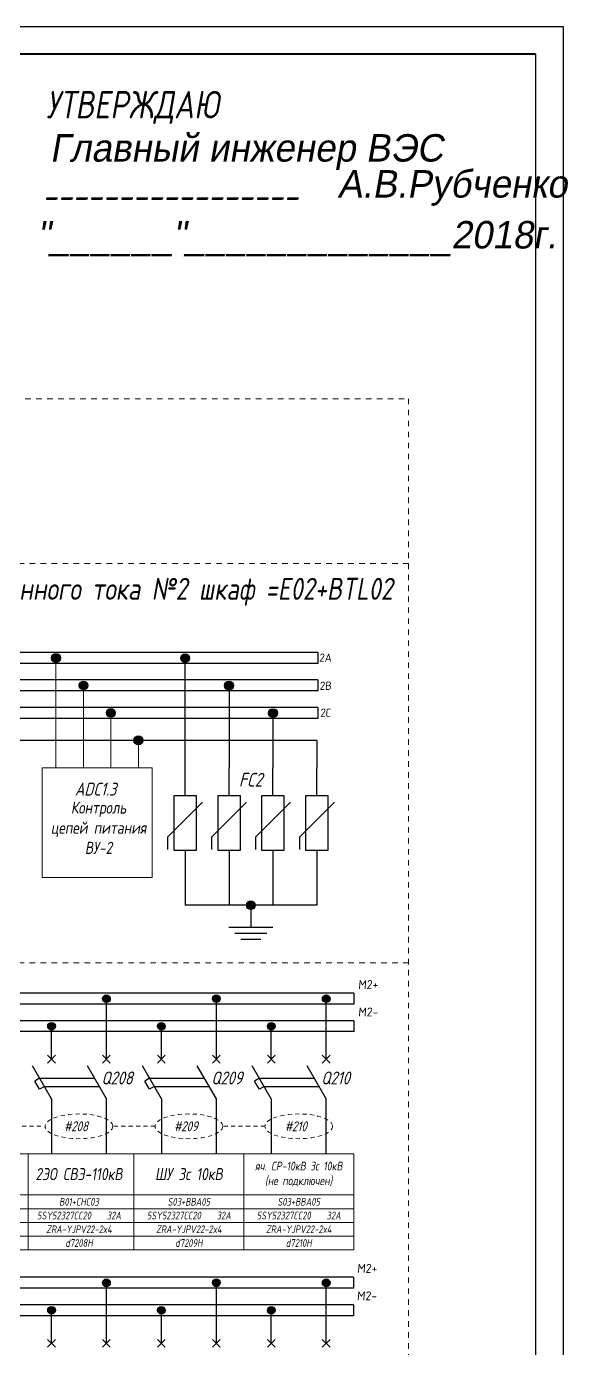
# Model space of a CAD drawing. Header units: millimetres. Extents: x 2704 to 4357, y 2919 to 4427.
# Drawn here: x 3795.5 to 3894.2, y 3315.9 to 3556.7 of the extents above; entities that cross this region are included whole.
import ezdxf
from ezdxf.enums import TextEntityAlignment as Align

# ---------------------------------------------------------------- set-up
doc = ezdxf.new("R2010")
doc.units = ezdxf.units.MM
doc.linetypes.add('JIS_02_0.7', pattern=[1.35, 0.75, -0.6])
doc.linetypes.add('JIS_02_1.0', pattern=[2, 1, -1])
doc.styles.add('eskdw', font='', dxfattribs={"oblique": 10})
doc.styles.add('GOST', font='', dxfattribs={"oblique": 10, "height": 2.5})
doc.styles.add('Гост', font='', dxfattribs={"oblique": 10, "height": 1.4})
doc.styles.add('Шины', font='', dxfattribs={"oblique": 5, "height": 1.2})
doc.styles.get('eskdw').set_extended_font_data('GOST type A')
doc.styles.get('GOST').set_extended_font_data('Mipgost')
doc.styles.get('Гост').set_extended_font_data('GOST type A')
doc.styles.get('Шины').set_extended_font_data('GOST type B')

msp = doc.modelspace()

# ---------------------------------------------------------------- hatches: boundary and pattern name
for points in [[(3801.72, 3441.65, 1), (3800.12, 3441.65, 1)], [(3825.22, 3441.62, 1), (3823.62, 3441.62, 1)], [(3806.72, 3436.65, 1), (3805.12, 3436.65, 1)], [(3833.22, 3436.62, 1), (3831.62, 3436.62, 1)], [(3811.72, 3431.65, 1), (3810.12, 3431.65, 1)], [(3841.22, 3431.62, 1), (3839.62, 3431.62, 1)], [(3816.72, 3426.65, 1), (3815.12, 3426.65, 1)], [(3837.18, 3396.62, 1), (3835.58, 3396.62, 1)], [(3809.41, 3379.59, 1), (3810.81, 3379.59, 1)], [(3809.41, 3379.59, 1), (3810.81, 3379.59, 1)], [(3829.41, 3379.59, 1), (3830.81, 3379.59, 1)], [(3849.41, 3379.59, 1), (3850.81, 3379.59, 1)], [(3799.41, 3374.59, 1), (3800.81, 3374.59, 1)], [(3799.41, 3374.59, 1), (3800.81, 3374.59, 1)], [(3819.41, 3374.59, 1), (3820.81, 3374.59, 1)], [(3839.41, 3374.59, 1), (3840.81, 3374.59, 1)], [(3809.41, 3327.86, 1), (3810.81, 3327.86, 1)], [(3829.41, 3327.86, 1), (3830.81, 3327.86, 1)], [(3849.41, 3327.86, 1), (3850.81, 3327.86, 1)], [(3799.41, 3322.86, 1), (3800.81, 3322.86, 1)], [(3819.41, 3322.86, 1), (3820.81, 3322.86, 1)], [(3839.41, 3322.86, 1), (3840.81, 3322.86, 1)]]:
    msp.add_hatch(color=256).paths.add_polyline_path(points)

# ---------------------------------------------------------------- linework, layer by layer
for p, q in [((3002.22, 3556.67), (3893.22, 3556.67)), ((3893.22, 3556.67), (3893.22, 2926.67)), ((3848.56, 3442.65), (3695.92, 3442.65)), ((3824.42, 3421.62), (3824.42, 3441.62)), ((3848.56, 3442.65), (3848.56, 3440.65)), ((3848.56, 3440.65), (3695.92, 3440.65)), ((3848.56, 3437.65), (3695.92, 3437.65)), ((3832.42, 3436.62), (3832.42, 3421.62)), ((3848.56, 3437.65), (3848.56, 3435.65)), ((3848.56, 3435.65), (3695.92, 3435.65)), ((3848.56, 3432.65), (3695.92, 3432.65)), ((3840.42, 3431.62), (3840.42, 3421.62)), ((3848.56, 3432.65), (3848.56, 3430.65)), ((3848.56, 3430.65), (3695.92, 3430.65)), ((3848.42, 3426.62), (3715.92, 3426.62)), ((3848.42, 3426.62), (3848.42, 3421.62)), ((3824.42, 3416.62), (3824.42, 3421.62)), ((3832.42, 3416.62), (3832.42, 3421.62)), ((3840.42, 3416.62), (3840.42, 3421.62)), ((3848.42, 3416.62), (3848.42, 3421.62)), ((3827.6, 3415.38), (3821.24, 3409.01)), ((3822.42, 3416.62), (3826.42, 3416.62)), ((3822.42, 3406.62), (3822.42, 3416.62)), ((3826.42, 3416.62), (3826.42, 3406.62)), ((3835.6, 3415.38), (3829.24, 3409.01)), ((3830.42, 3416.62), (3834.42, 3416.62)), ((3830.42, 3406.62), (3830.42, 3416.62)), ((3834.42, 3416.62), (3834.42, 3406.62)), ((3843.6, 3415.38), (3837.24, 3409.01)), ((3838.42, 3416.62), (3842.42, 3416.62)), ((3838.42, 3406.62), (3838.42, 3416.62)), ((3842.42, 3416.62), (3842.42, 3406.62)), ((3851.6, 3415.38), (3845.24, 3409.01)), ((3846.42, 3416.62), (3850.42, 3416.62)), ((3846.42, 3406.62), (3846.42, 3416.62)), ((3850.42, 3416.62), (3850.42, 3406.62)), ((3821.24, 3409.01), (3821.24, 3406.76)), ((3829.24, 3409.01), (3829.24, 3406.76)), ((3837.24, 3409.01), (3837.24, 3406.76)), ((3845.24, 3409.01), (3845.24, 3406.76)), ((3826.42, 3406.62), (3822.42, 3406.62)), ((3824.42, 3406.62), (3824.42, 3401.62)), ((3834.42, 3406.62), (3830.42, 3406.62)), ((3832.42, 3406.62), (3832.42, 3401.62)), ((3842.42, 3406.62), (3838.42, 3406.62)), ((3840.42, 3406.62), (3840.42, 3401.62)), ((3850.42, 3406.62), (3846.42, 3406.62)), ((3848.42, 3406.62), (3848.42, 3401.62)), ((3824.42, 3401.62), (3824.42, 3396.62)), ((3832.42, 3401.62), (3832.42, 3396.62)), ((3840.42, 3401.62), (3840.42, 3396.62)), ((3848.42, 3401.62), (3848.42, 3396.62)), ((3848.42, 3396.62), (3824.42, 3396.62)), ((3836.38, 3396.62), (3836.38, 3392.62)), ((3832.38, 3392.62), (3840.38, 3392.62)), ((3833.48, 3391.52), (3839.28, 3391.52)), ((3834.58, 3390.44), (3838.18, 3390.44)), ((3855.11, 3380.59), (3610.06, 3380.59)), ((3855.11, 3380.59), (3855.11, 3378.59)), ((3855.11, 3378.59), (3610.06, 3378.59)), ((3810.11, 3373.59), (3810.11, 3379.59)), ((3830.11, 3373.59), (3830.11, 3379.59)), ((3850.11, 3373.59), (3850.11, 3379.59)), ((3855.11, 3375.59), (3610.06, 3375.59)), ((3855.11, 3373.6), (3610.06, 3373.62)), ((3800.11, 3373.59), (3800.11, 3374.59)), ((3800.11, 3368.59), (3800.11, 3373.59)), ((3800.11, 3368.59), (3800.11, 3373.59)), ((3810.11, 3368.59), (3810.11, 3373.59)), ((3810.11, 3368.59), (3810.11, 3373.59)), ((3810.11, 3368.59), (3810.11, 3373.59)), ((3810.11, 3368.59), (3810.11, 3373.59)), ((3820.11, 3373.59), (3820.11, 3374.59)), ((3820.11, 3368.59), (3820.11, 3373.59)), ((3830.11, 3368.59), (3830.11, 3373.59)), ((3830.11, 3368.59), (3830.11, 3373.59)), ((3840.11, 3373.59), (3840.11, 3374.59)), ((3840.11, 3368.59), (3840.11, 3373.59)), ((3850.11, 3368.59), (3850.11, 3373.59)), ((3850.11, 3368.59), (3850.11, 3373.59)), ((3855.11, 3375.59), (3855.11, 3373.59)), ((3799.4, 3367.88), (3800.81, 3369.3)), ((3800.81, 3367.88), (3799.4, 3369.3)), ((3799.4, 3367.88), (3800.81, 3369.3)), ((3800.81, 3367.88), (3799.4, 3369.3)), ((3809.4, 3367.88), (3810.81, 3369.3)), ((3810.81, 3367.88), (3809.4, 3369.3)), ((3809.4, 3367.88), (3810.81, 3369.3)), ((3810.81, 3367.88), (3809.4, 3369.3)), ((3819.4, 3367.88), (3820.81, 3369.3)), ((3820.81, 3367.88), (3819.4, 3369.3)), ((3829.4, 3367.88), (3830.81, 3369.3)), ((3830.81, 3367.88), (3829.4, 3369.3)), ((3839.4, 3367.88), (3840.81, 3369.3)), ((3840.81, 3367.88), (3839.4, 3369.3)), ((3849.4, 3367.88), (3850.81, 3369.3)), ((3850.81, 3367.88), (3849.4, 3369.3)), ((3800.11, 3361.36), (3796.64, 3367.36)), ((3810.11, 3361.36), (3806.64, 3367.36)), ((3810.11, 3361.36), (3806.64, 3367.36)), ((3820.11, 3361.36), (3816.64, 3367.36)), ((3820.11, 3361.36), (3816.64, 3367.36)), ((3830.11, 3361.36), (3826.64, 3367.36)), ((3830.11, 3361.36), (3826.64, 3367.36)), ((3840.11, 3361.36), (3836.64, 3367.36)), ((3850.11, 3361.36), (3846.64, 3367.36)), ((3797.94, 3365.11), (3797.08, 3364.61)), ((3797.94, 3365.11), (3797.08, 3364.61)), ((3797.94, 3363.11), (3797.08, 3364.61)), ((3797.94, 3363.11), (3797.08, 3364.61)), ((3797.94, 3365.11), (3807.94, 3365.11)), ((3797.94, 3365.11), (3807.94, 3365.11)), ((3807.51, 3365.86), (3807.51, 3365.86)), ((3807.51, 3365.86), (3807.51, 3365.86)), ((3817.94, 3365.11), (3817.08, 3364.61)), ((3817.94, 3363.11), (3817.08, 3364.61)), ((3817.94, 3365.11), (3827.94, 3365.11)), ((3827.51, 3365.86), (3827.51, 3365.86)), ((3837.94, 3365.11), (3837.08, 3364.61)), ((3837.94, 3363.11), (3837.08, 3364.61)), ((3837.94, 3365.11), (3847.94, 3365.11)), ((3847.51, 3365.86), (3847.51, 3365.86)), ((3798.81, 3363.61), (3797.94, 3363.11)), ((3798.81, 3363.61), (3797.94, 3363.11)), ((3798.81, 3363.61), (3808.81, 3363.61)), ((3798.81, 3363.61), (3808.81, 3363.61)), ((3800.11, 3361.36), (3800.11, 3356.36)), ((3800.11, 3361.36), (3800.11, 3356.36)), ((3810.11, 3356.36), (3810.11, 3361.36)), ((3810.11, 3356.36), (3810.11, 3361.36)), ((3818.81, 3363.61), (3817.94, 3363.11)), ((3818.81, 3363.61), (3828.81, 3363.61)), ((3820.11, 3361.36), (3820.11, 3356.36)), ((3830.11, 3356.36), (3830.11, 3361.36)), ((3838.81, 3363.61), (3837.94, 3363.11)), ((3838.81, 3363.61), (3848.81, 3363.61)), ((3840.11, 3361.36), (3840.11, 3356.36)), ((3850.11, 3356.36), (3850.11, 3361.36)), ((3800.11, 3356.36), (3800.11, 3351.36)), ((3800.11, 3356.36), (3800.11, 3351.36)), ((3810.11, 3351.36), (3810.11, 3356.36)), ((3810.11, 3351.36), (3810.11, 3356.36)), ((3820.11, 3356.36), (3820.11, 3351.36)), ((3830.11, 3351.36), (3830.11, 3356.36)), ((3840.11, 3356.36), (3840.11, 3351.36)), ((3850.11, 3351.36), (3850.11, 3356.36)), ((3855.1, 3328.86), (3515.11, 3328.86)), ((3810.11, 3316.86), (3810.11, 3327.86)), ((3830.11, 3321.86), (3830.11, 3327.86)), ((3850.11, 3321.86), (3850.11, 3327.86)), ((3855.1, 3328.86), (3855.1, 3326.86)), ((3855.1, 3326.86), (3515.11, 3326.86)), ((3855.1, 3323.86), (3515.11, 3323.86)), ((3800.11, 3316.86), (3800.11, 3322.86)), ((3820.11, 3321.86), (3820.11, 3322.86)), ((3840.11, 3321.86), (3840.11, 3322.86)), ((3855.1, 3323.86), (3855.1, 3321.86)), ((3855.1, 3321.86), (3515.11, 3321.86)), ((3810.11, 3316.86), (3810.11, 3321.86)), ((3820.11, 3316.86), (3820.11, 3321.86)), ((3830.11, 3316.86), (3830.11, 3321.86)), ((3830.11, 3316.86), (3830.11, 3321.86)), ((3840.11, 3316.86), (3840.11, 3321.86)), ((3850.11, 3316.86), (3850.11, 3321.86)), ((3850.11, 3316.86), (3850.11, 3321.86)), ((3799.4, 3316.15), (3800.81, 3317.56)), ((3800.81, 3316.15), (3799.4, 3317.56)), ((3809.4, 3316.15), (3810.81, 3317.56)), ((3810.81, 3316.15), (3809.4, 3317.56)), ((3819.4, 3316.15), (3820.81, 3317.56)), ((3820.81, 3316.15), (3819.4, 3317.56)), ((3829.4, 3316.15), (3830.81, 3317.56)), ((3830.81, 3316.15), (3829.4, 3317.56)), ((3839.4, 3316.15), (3840.81, 3317.56)), ((3840.81, 3316.15), (3839.4, 3317.56)), ((3849.4, 3316.15), (3850.81, 3317.56)), ((3850.81, 3316.15), (3849.4, 3317.56))]:
    msp.add_line(p, q)
at = {"lineweight": 40}
msp.add_line((3022.22, 3551.67), (3888.22, 3551.67), dxfattribs=at)
at = {"lineweight": 30}
msp.add_line((3888.22, 3551.67), (3888.22, 2931.67), dxfattribs=at)
at = {"linetype": 'JIS_02_1.0', "lineweight": 15}
for p, q in [((3045.33, 3488.85), (3865.12, 3488.85)), ((3865.12, 3488.85), (3865.11, 3277.12)), ((3865.12, 3458.87), (3503.82, 3458.85)), ((3865.12, 3386.15), (3503.82, 3386.13))]:
    msp.add_line(p, q, dxfattribs=at)
at = {"lineweight": 15}
for p, q in [((3800.92, 3421.65), (3800.92, 3441.65)), ((3805.92, 3436.65), (3805.92, 3421.65)), ((3810.92, 3431.65), (3810.92, 3421.65)), ((3815.92, 3426.65), (3815.92, 3421.65)), ((3818.42, 3421.65), (3798.42, 3421.65)), ((3818.42, 3421.65), (3818.42, 3401.65)), ((3652.66, 3351.36), (3855.11, 3351.36))]:
    msp.add_line(p, q, dxfattribs=at)
at = {"color": 0, "lineweight": 15}
for p, q in [((3798.42, 3401.65), (3798.42, 3421.65)), ((3818.42, 3401.65), (3798.42, 3401.65))]:
    msp.add_line(p, q, dxfattribs=at)
at = {"linetype": 'JIS_02_0.7', "lineweight": 13}
for p, q in [((3798.19, 3356.36), (3790.51, 3356.36)), ((3818.95, 3356.36), (3811.27, 3356.36)), ((3818.95, 3356.36), (3811.27, 3356.36)), ((3838.95, 3356.36), (3831.27, 3356.36))]:
    msp.add_line(p, q, dxfattribs=at)
at = {"lineweight": 9}
for p, q in [((3652.66, 3351.36), (3855.11, 3351.36)), ((3795.87, 3351.36), (3795.87, 3333.86)), ((3815.11, 3351.36), (3815.11, 3333.86)), ((3815.11, 3351.36), (3815.11, 3333.86)), ((3835.11, 3351.36), (3835.11, 3333.86)), ((3855.11, 3351.36), (3855.11, 3333.86)), ((3652.66, 3343.86), (3855.11, 3343.86)), ((3652.66, 3343.86), (3855.11, 3343.86)), ((3652.66, 3341.36), (3855.11, 3341.36)), ((3652.66, 3341.36), (3855.11, 3341.36)), ((3652.66, 3338.86), (3855.11, 3338.86)), ((3652.66, 3338.86), (3855.11, 3338.86)), ((3652.66, 3336.36), (3855.11, 3336.36)), ((3652.66, 3336.36), (3855.11, 3336.36)), ((3652.66, 3333.86), (3855.11, 3333.86)), ((3652.66, 3333.86), (3855.11, 3333.86))]:
    msp.add_line(p, q, dxfattribs=at)
for centre, radius in [((3800.92, 3441.65), 0.8), ((3824.42, 3441.62), 0.8), ((3805.92, 3436.65), 0.8), ((3832.42, 3436.62), 0.8), ((3810.92, 3431.65), 0.8), ((3840.42, 3431.62), 0.8), ((3815.92, 3426.65), 0.8), ((3836.38, 3396.62), 0.8), ((3810.11, 3379.59), 0.7), ((3810.11, 3379.59), 0.7), ((3830.11, 3379.59), 0.7), ((3850.11, 3379.59), 0.7), ((3800.11, 3374.59), 0.7), ((3800.11, 3374.59), 0.7), ((3820.11, 3374.59), 0.7), ((3840.11, 3374.59), 0.7), ((3810.11, 3327.86), 0.7), ((3830.11, 3327.86), 0.7), ((3850.11, 3327.86), 0.7), ((3800.11, 3322.86), 0.7), ((3820.11, 3322.86), 0.7), ((3840.11, 3322.86), 0.7)]:
    msp.add_circle(centre, radius)
at = {"linetype": 'JIS_02_0.7', "lineweight": 13}
for centre in [(3805.11, 3356.36), (3805.11, 3356.36), (3825.11, 3356.36), (3845.11, 3356.36)]:
    msp.add_ellipse(centre, major_axis=(6.16, 0), ratio=0.365853, dxfattribs=at)

# ---------------------------------------------------------------- texts
for s, height, style, oblique, p in [('УТВЕРЖДАЮ', 5, 'eskdw', 10, (3799.15, 3539.92)), ('Главный инженер ВЭС', 5, 'GOST', 10, (3799.8, 3532.05)), ('А.В.Рубченко', 5, 'GOST', 10, (3852.18, 3525.5)), ('"______"_____________2018г. ', 5, 'GOST', 10, (3797.47, 3516.23)), ('FC2', 2.5, 'eskdw', 15, (3834.21, 3418.23)), ('Q208', 2.355, 'eskdw', 15, (3809.19, 3363.99)), ('Q209', 2.355, 'eskdw', 15, (3829.19, 3363.99)), ('Q210', 2.355, 'eskdw', 15, (3849.19, 3363.99))]:
    msp.add_text(s, height=height, dxfattribs=dict(style=style, oblique=oblique)).set_placement(p)
at = {"lineweight": 30, "style": 'eskdw', "oblique": 15}
msp.add_text('_________________', height=5, dxfattribs=at).set_placement((3798.86, 3525.56))
at = {"lineweight": 15, "style": 'eskdw', "oblique": 15}
msp.add_text('ADC1.3', height=2.355, dxfattribs=at).set_placement((3804.35, 3416.59))
at = {"lineweight": 9, "style": 'eskdw', "oblique": 15}
for s, p in [('#208', (3804.56, 3356.36)), ('#209', (3824.56, 3356.36)), ('#210', (3844.56, 3356.36))]:
    msp.add_text(s, height=1.8, dxfattribs=at).set_placement(p, align=Align.MIDDLE_CENTER)
for s, width, gutter_width, insert, char_height, attachment_point, style in [('Щит постоянного тока №2 шкаф =Е02+BTL02', 172.3631, 7, (3862.26, 3453.7), 4, 6, 'Гост'), (' {\\H1.0833x;М2+}', 3.866, 6, (3855.9, 3382.99), 1.5, 1, 'Шины'), (' {\\H1.0833x;М2-}', 3.866, 6, (3855.9, 3377.99), 1.5, 1, 'Шины')]:
    msp.add_mtext_dynamic_manual_height_columns(s, width=width, gutter_width=gutter_width, heights=[0], dxfattribs=dict(insert=insert, char_height=char_height, attachment_point=attachment_point, style=style))
at = {"lineweight": 9}
for s, width, insert, char_height, attachment_point, style in [(' {\\H0.99999x;2А}', 3.866, (3847.9, 3442.46), 1.5, 1, 'Шины'), (' {\\H0.99999x;2В}', 3.866, (3847.98, 3437.35), 1.5, 1, 'Шины'), (' {\\H0.99999x;2С}', 3.866, (3848.09, 3432.44), 1.5, 1, 'Шины'), ('{\\H0.88889x;яч. СР-10кВ 3с 10кВ\\P(не подключен)}', 26.7, (3845.11, 3347.66), 1.8, 5, 'Гост'), ('ШУ 3с 10кВ', 20, (3825.11, 3347.66), 2.2, 5, 'Гост'), (' {\\H1.0833x;М2+}', 3.866, (3855.72, 3331.3), 1.5, 1, 'Шины'), (' {\\H1.0833x;М2-}', 3.866, (3855.67, 3326.3), 1.5, 1, 'Шины')]:
    msp.add_mtext_dynamic_manual_height_columns(s, width=width, gutter_width=6, heights=[0], dxfattribs=dict(at, insert=insert, char_height=char_height, attachment_point=attachment_point, style=style))
at = {"lineweight": 15, "insert": (3808.68, 3410.74), "char_height": 2.2, "attachment_point": 5, "style": 'Гост'}
msp.add_mtext_dynamic_manual_height_columns('Контроль\\Pцепей питания\\PВУ-2', width=25.8957, gutter_width=6, heights=[0], dxfattribs=at)
at = {"lineweight": 9, "width": 20, "attachment_point": 5, "style": 'Гост'}
for s, insert, char_height in [('2ЭО СВЭ-110кВ', (3805.11, 3347.66), 2.2), ('{\\fGOST 2.304 type A|b0|i0|c204|p34;B01+CHC03}', (3805.11, 3342.61), 1.4), ('{\\fGOST 2.304 type A|b0|i0|c204|p34;S03+BBA05}', (3825.11, 3342.61), 1.4), ('{\\fGOST 2.304 type A|b0|i0|c204|p34;S03+BBA05}', (3845.11, 3342.61), 1.4), ('{\\fGOST 2.304 type A|b0|i0|c204|p34;5SY52327CC20    32А}', (3805.11, 3340.11), 1.4), ('{\\fGOST 2.304 type A|b0|i0|c204|p34;5SY52327CC20    32А}', (3825.11, 3340.11), 1.4), ('{\\fGOST 2.304 type A|b0|i0|c204|p34;5SY52327CC20    32А}', (3845.11, 3340.11), 1.4), ('{\\fGOST 2.304 type A|b0|i0|c204|p34;ZRA-YJPV22-2x4}', (3805.11, 3337.61), 1.4), ('{\\fGOST 2.304 type A|b0|i0|c204|p34;ZRA-YJPV22-2x4}', (3825.11, 3337.61), 1.4), ('{\\fGOST 2.304 type A|b0|i0|c204|p34;ZRA-YJPV22-2x4}', (3845.11, 3337.61), 1.4), ('{\\fGOST 2.304 type A|b0|i0|c204|p34;d7208H}', (3805.11, 3335.11), 1.4), ('{\\fGOST 2.304 type A|b0|i0|c204|p34;d7209H}', (3825.11, 3335.11), 1.4), ('{\\fGOST 2.304 type A|b0|i0|c204|p34;d7210H}', (3845.11, 3335.11), 1.4)]:
    msp.add_mtext(s, dxfattribs=dict(at, insert=insert, char_height=char_height))

doc.saveas('drawing.dxf')
